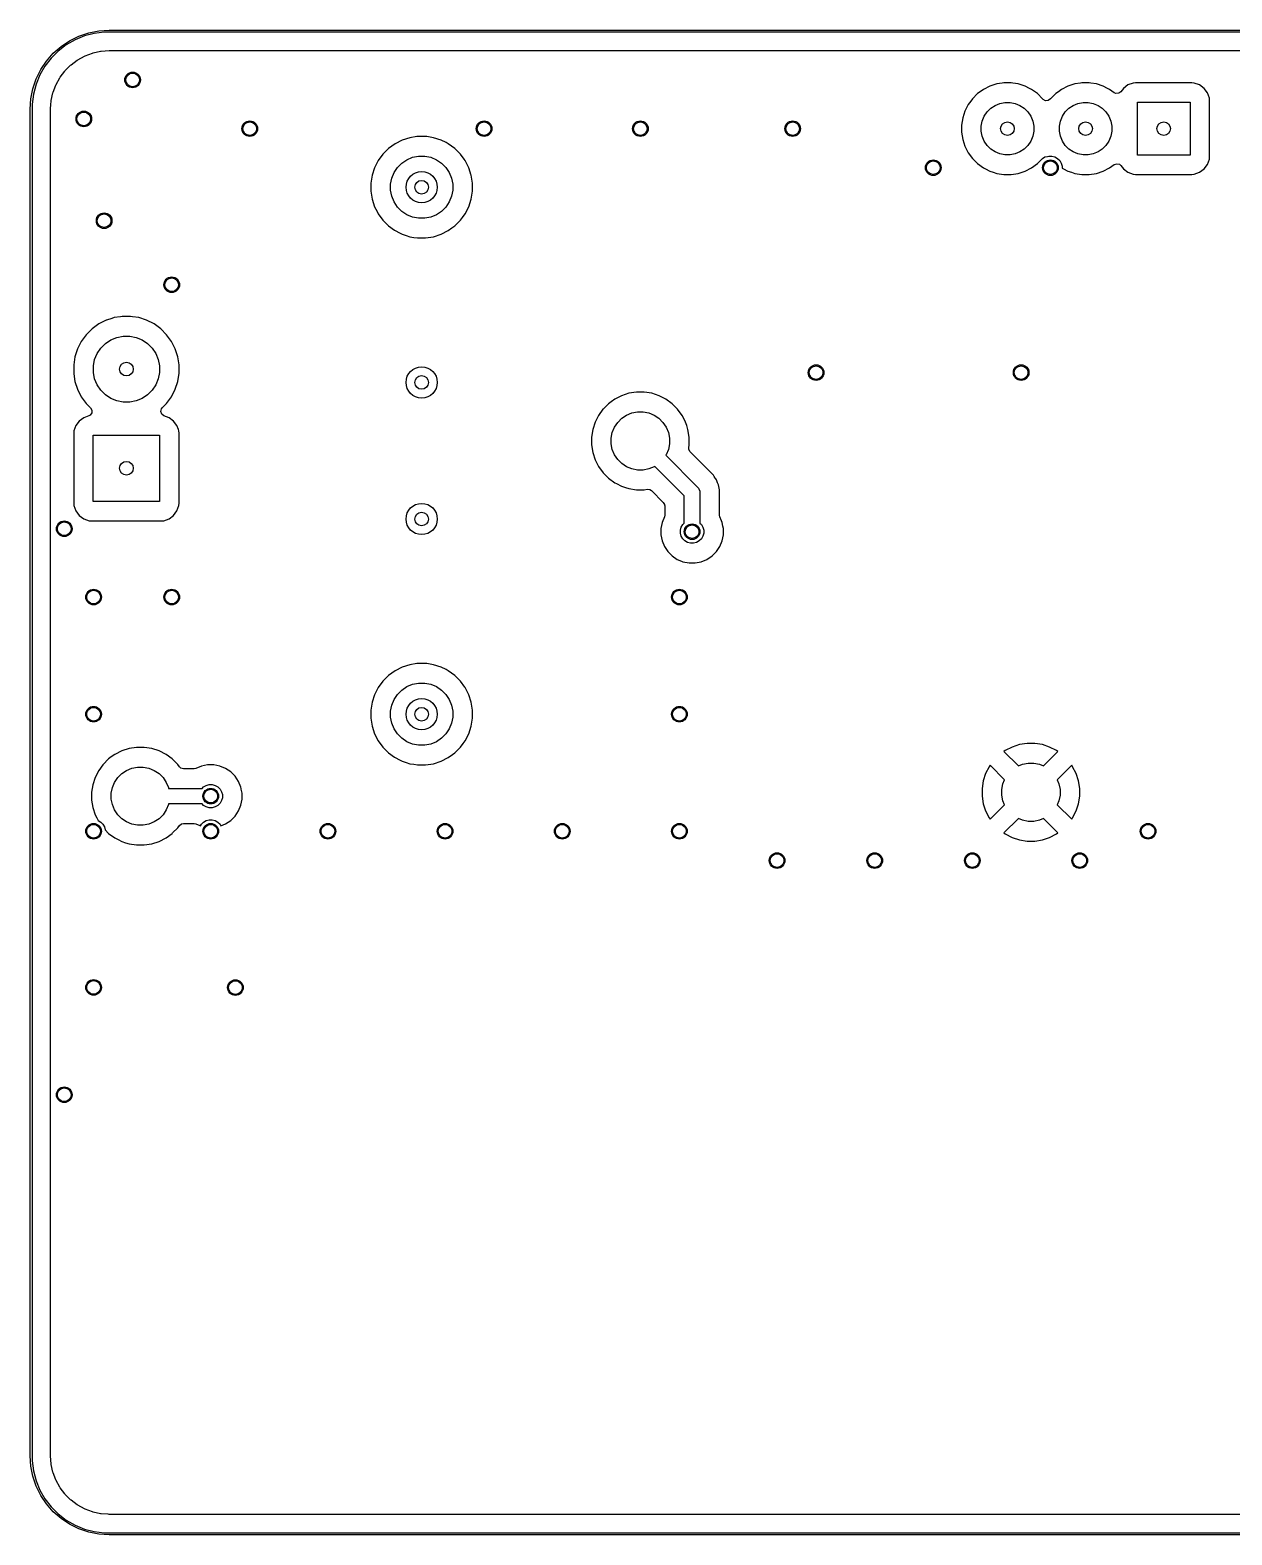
# Model space of a CAD drawing. Header units: millimetres. Extents: x 113.4 to 170.4, y -113 to -74.5.
# Drawn here: x 113.38 to 144.15, y -113.02 to -74.47 of the extents above; entities that cross this region are included whole.
import ezdxf

# ---------------------------------------------------------------- set-up
doc = ezdxf.new("R2010")
doc.units = ezdxf.units.MM
doc.layers.add('B.Cu', color=153, linetype='CONTINUOUS', true_color=0x4d7fc4)

msp = doc.modelspace()

# ---------------------------------------------------------------- linework, layer by layer
at = {"layer": 'B.Cu', "linetype": 'CONTINUOUS'}
for p, q in [((114.167258, -74.893459), (114.3875, -74.746298)), ((114.524605, -74.724875), (114.300394, -74.854323)), ((114.3875, -74.746298), (114.625066, -74.629144)), ((114.763795, -74.6258), (114.524605, -74.724875)), ((114.625066, -74.629144), (114.875891, -74.544)), ((115.01387, -74.558792), (114.763795, -74.6258)), ((114.875891, -74.544), (115.135684, -74.492324)), ((115.270552, -74.525), (115.01387, -74.558792)), ((115.135684, -74.492324), (115.4, -74.475)), ((115.4, -74.525), (115.270552, -74.525)), ((115.4, -74.475), (168.4, -74.475)), ((168.4, -74.525), (115.4, -74.525)), ((113.793459, -75.267258), (113.968108, -75.068108)), ((114.094997, -75.01193), (113.91193, -75.194997)), ((113.968108, -75.068108), (114.167258, -74.893459)), ((114.300394, -74.854323), (114.094997, -75.01193)), ((114.597083, -75.234294), (114.76931, -75.140251)), ((114.76931, -75.140251), (114.785382, -75.132911)), ((114.785382, -75.132911), (114.969242, -75.064335)), ((114.969242, -75.064335), (114.9862, -75.059356)), ((114.9862, -75.059356), (115.177938, -75.017646)), ((115.177938, -75.017646), (115.195436, -75.01513)), ((115.195436, -75.01513), (115.395582, -75.000816)), ((115.395582, -75.000816), (115.404428, -75.0005)), ((115.404428, -75.0005), (115.465892, -75.0005)), ((115.465892, -75.0005), (168.334108, -75.0005)), ((113.529144, -75.725066), (113.646298, -75.4875)), ((113.754323, -75.400394), (113.624875, -75.624605)), ((113.646298, -75.4875), (113.793459, -75.267258)), ((113.91193, -75.194997), (113.754323, -75.400394)), ((114.14385, -75.682214), (114.261443, -75.525128)), ((114.261443, -75.525128), (114.273017, -75.511771)), ((114.273017, -75.511771), (114.411771, -75.373017)), ((114.411771, -75.373017), (114.425128, -75.361443)), ((114.425128, -75.361443), (114.582214, -75.24385)), ((114.582214, -75.24385), (114.597083, -75.234294)), ((113.444, -75.975891), (113.529144, -75.725066)), ((113.5258, -75.863795), (113.458792, -76.11387)), ((113.624875, -75.624605), (113.5258, -75.863795)), ((113.964335, -76.069242), (114.032911, -75.885382)), ((114.032911, -75.885382), (114.040251, -75.86931)), ((114.040251, -75.86931), (114.134294, -75.697083)), ((114.134294, -75.697083), (114.14385, -75.682214)), ((137.948764, -75.91062), (137.783903, -75.994622)), ((137.948767, -75.910619), (137.948764, -75.91062)), ((138.124734, -75.853445), (137.948767, -75.910619)), ((138.267028, -75.830908), (138.124734, -75.853445)), ((138.307486, -75.8245), (138.267028, -75.830908)), ((138.492514, -75.8245), (138.307486, -75.8245)), ((138.532972, -75.830908), (138.492514, -75.8245)), ((138.675265, -75.853445), (138.532972, -75.830908)), ((138.851232, -75.910619), (138.675265, -75.853445)), ((138.851235, -75.91062), (138.851232, -75.910619)), ((138.962778, -75.967455), (138.851235, -75.91062)), ((139.948764, -75.91062), (139.783903, -75.994622)), ((139.948767, -75.910619), (139.948764, -75.91062)), ((140.124734, -75.853445), (139.948767, -75.910619)), ((140.267028, -75.830908), (140.124734, -75.853445)), ((140.307486, -75.8245), (140.267028, -75.830908)), ((140.492514, -75.8245), (140.307486, -75.8245)), ((140.532972, -75.830908), (140.492514, -75.8245)), ((140.675265, -75.853445), (140.532972, -75.830908)), ((140.851232, -75.910619), (140.675265, -75.853445)), ((140.851235, -75.91062), (140.851232, -75.910619)), ((140.962772, -75.967452), (140.851235, -75.91062)), ((141.482664, -75.881206), (141.367455, -75.967452)), ((141.482671, -75.881202), (141.482664, -75.881206)), ((141.617516, -75.830908), (141.482671, -75.881202)), ((141.677123, -75.824501), (141.617516, -75.830908)), ((141.677129, -75.8245), (141.677123, -75.824501)), ((143.122864, -75.8245), (141.677129, -75.8245)), ((143.122873, -75.8245), (143.122864, -75.8245)), ((143.122881, -75.8245), (143.122873, -75.8245)), ((143.122883, -75.824501), (143.122881, -75.8245)), ((143.182483, -75.830908), (143.122883, -75.824501)), ((143.317328, -75.881202), (143.182482, -75.830908)), ((143.182482, -75.830908), (143.182483, -75.830908)), ((143.317335, -75.881206), (143.317328, -75.881202)), ((143.432544, -75.967452), (143.317335, -75.881206)), ((113.375, -76.5), (113.392324, -76.235684)), ((113.392324, -76.235684), (113.444, -75.975891)), ((113.458792, -76.11387), (113.425, -76.370552)), ((113.908803, -76.383904), (113.915131, -76.295434)), ((113.915131, -76.295434), (113.917646, -76.277938)), ((113.917646, -76.277938), (113.959356, -76.0862)), ((113.959356, -76.0862), (113.964335, -76.069242)), ((137.458893, -76.295443), (137.394622, -76.383903)), ((137.503379, -76.234213), (137.458893, -76.295443)), ((137.503381, -76.234211), (137.503379, -76.234213)), ((137.63421, -76.103381), (137.503381, -76.23421)), ((137.503381, -76.23421), (137.503381, -76.234211)), ((137.634211, -76.103381), (137.63421, -76.103381)), ((137.634213, -76.103379), (137.634211, -76.103381)), ((137.704188, -76.052539), (137.634213, -76.103379)), ((137.783903, -75.994622), (137.704188, -76.052539)), ((138.204058, -76.354065), (138.333838, -76.32825)), ((138.333838, -76.32825), (138.466162, -76.32825)), ((138.466162, -76.32825), (138.595942, -76.354065)), ((139.016096, -75.994622), (138.962778, -75.967455)), ((139.165787, -76.103379), (139.016096, -75.994622)), ((139.296621, -76.234213), (139.165787, -76.103379)), ((139.299686, -76.238432), (139.296621, -76.234213)), ((139.313574, -76.254459), (139.299686, -76.238432)), ((139.375367, -76.287069), (139.313574, -76.254459)), ((139.444981, -76.281094), (139.375367, -76.287069)), ((139.500314, -76.238432), (139.444981, -76.281094)), ((139.503381, -76.23421), (139.500314, -76.238432)), ((139.63421, -76.103381), (139.503381, -76.23421)), ((139.634211, -76.103381), (139.63421, -76.103381)), ((139.634213, -76.103379), (139.634211, -76.103381)), ((139.704188, -76.052539), (139.634213, -76.103379)), ((139.783903, -75.994622), (139.704188, -76.052539)), ((140.204058, -76.354065), (140.333838, -76.32825)), ((140.333838, -76.32825), (140.466162, -76.32825)), ((140.466162, -76.32825), (140.595942, -76.354065)), ((141.016096, -75.994622), (140.962772, -75.967452)), ((141.016098, -75.994623), (141.016096, -75.994622)), ((141.016099, -75.994624), (141.016098, -75.994623)), ((141.131607, -76.078545), (141.016099, -75.994624)), ((141.178132, -76.099393), (141.131607, -76.078545)), ((141.247823, -76.09441), (141.178132, -76.099393)), ((141.303758, -76.052539), (141.247823, -76.09441)), ((141.367455, -75.967452), (141.303758, -76.052539)), ((141.725, -77.675), (141.725, -76.325)), ((141.725, -76.325), (143.075, -76.325)), ((143.075, -76.325), (143.075, -77.675)), ((143.432547, -75.967455), (143.432544, -75.967452)), ((143.518793, -76.082664), (143.432547, -75.967455)), ((143.518797, -76.082671), (143.518793, -76.082664)), ((143.569091, -76.217516), (143.518797, -76.082671)), ((143.575498, -76.277123), (143.569091, -76.217516)), ((143.575499, -76.277129), (143.575498, -76.277123)), ((143.575499, -76.907486), (143.575499, -76.277129)), ((113.375, -111), (113.375, -76.5)), ((113.425, -76.370552), (113.425, -76.5)), ((113.425, -76.5), (113.425, -111)), ((113.9005, -76.504427), (113.900816, -76.495581)), ((113.9005, -76.907486), (113.9005, -76.504427)), ((113.900816, -76.495581), (113.908803, -76.383904)), ((137.310619, -76.548767), (137.253445, -76.724734)), ((137.31062, -76.548764), (137.310619, -76.548767)), ((137.394622, -76.383903), (137.31062, -76.548764)), ((137.754065, -76.804058), (137.804703, -76.681807)), ((137.804703, -76.681807), (137.878218, -76.571785)), ((137.878218, -76.571785), (137.971785, -76.478218)), ((137.971785, -76.478218), (138.081807, -76.404703)), ((138.081807, -76.404703), (138.204058, -76.354065)), ((138.595942, -76.354065), (138.718193, -76.404703)), ((138.718193, -76.404703), (138.828215, -76.478218)), ((138.828215, -76.478218), (138.921782, -76.571785)), ((138.921782, -76.571785), (138.995297, -76.681807)), ((138.995297, -76.681807), (139.045935, -76.804058)), ((139.754065, -76.804058), (139.804703, -76.681807)), ((139.804703, -76.681807), (139.878218, -76.571785)), ((139.878218, -76.571785), (139.971785, -76.478218)), ((139.971785, -76.478218), (140.081807, -76.404703)), ((140.081807, -76.404703), (140.204058, -76.354065)), ((140.595942, -76.354065), (140.718193, -76.404703)), ((140.718193, -76.404703), (140.828215, -76.478218)), ((140.828215, -76.478218), (140.921782, -76.571785)), ((140.921782, -76.571785), (140.995297, -76.681807)), ((140.995297, -76.681807), (141.045935, -76.804058)), ((113.9005, -78.397648), (113.9005, -76.907486)), ((137.253445, -76.724734), (137.2245, -76.907486)), ((137.2245, -76.907486), (137.2245, -77.092513)), ((137.2245, -77.092513), (137.253445, -77.275265)), ((137.72825, -76.933838), (137.754065, -76.804058)), ((137.72825, -77.066162), (137.72825, -76.933838)), ((137.754065, -77.195942), (137.72825, -77.066162)), ((139.045935, -76.804058), (139.07175, -76.933838)), ((139.07175, -77.066162), (139.045935, -77.195942)), ((139.07175, -76.933838), (139.07175, -77.066162)), ((139.72825, -76.933838), (139.754065, -76.804058)), ((139.72825, -77.066162), (139.72825, -76.933838)), ((139.754065, -77.195942), (139.72825, -77.066162)), ((141.045935, -76.804058), (141.07175, -76.933838)), ((141.07175, -77.066162), (141.045935, -77.195942)), ((141.07175, -76.933838), (141.07175, -77.066162)), ((143.5755, -77.527135), (143.575499, -76.907486)), ((122.718386, -77.387715), (122.552786, -77.508028)), ((122.900776, -77.294781), (122.718386, -77.387715)), ((123.095465, -77.231522), (122.900776, -77.294781)), ((123.273329, -77.203351), (123.095465, -77.231522)), ((123.297648, -77.1995), (123.273329, -77.203351)), ((123.502352, -77.1995), (123.297648, -77.1995)), ((123.529995, -77.203878), (123.502352, -77.1995)), ((123.704534, -77.231522), (123.529995, -77.203878)), ((123.899223, -77.294781), (123.704534, -77.231522)), ((124.024653, -77.358691), (123.899223, -77.294781)), ((124.08161, -77.387713), (124.024653, -77.358691)), ((124.081612, -77.387714), (124.08161, -77.387713)), ((124.081613, -77.387715), (124.081612, -77.387714)), ((124.247213, -77.508028), (124.081613, -77.387715)), ((137.253445, -77.275265), (137.310619, -77.451232)), ((137.310619, -77.451232), (137.31062, -77.451235)), ((137.31062, -77.451235), (137.394622, -77.616096)), ((137.804703, -77.318193), (137.754065, -77.195942)), ((137.878218, -77.428215), (137.804703, -77.318193)), ((137.971785, -77.521782), (137.878218, -77.428215)), ((138.921782, -77.428215), (138.828215, -77.521782)), ((138.995297, -77.318193), (138.921782, -77.428215)), ((139.045935, -77.195942), (138.995297, -77.318193)), ((139.804703, -77.318193), (139.754065, -77.195942)), ((139.878218, -77.428215), (139.804703, -77.318193)), ((139.971785, -77.521782), (139.878218, -77.428215)), ((140.921782, -77.428215), (140.828215, -77.521782)), ((140.995297, -77.318193), (140.921782, -77.428215)), ((141.045935, -77.195942), (140.995297, -77.318193)), ((122.287715, -77.818386), (122.194781, -78.000776)), ((122.408028, -77.652786), (122.287715, -77.818386)), ((122.552786, -77.508028), (122.408028, -77.652786)), ((122.892485, -77.881592), (123.022883, -77.794463)), ((123.022883, -77.794463), (123.167772, -77.734448)), ((123.167772, -77.734448), (123.321586, -77.703852)), ((123.321586, -77.703852), (123.478414, -77.703852)), ((123.478414, -77.703852), (123.632228, -77.734448)), ((123.632228, -77.734448), (123.777117, -77.794463)), ((123.777117, -77.794463), (123.907515, -77.881592)), ((124.391971, -77.652786), (124.247213, -77.508028)), ((124.486199, -77.782482), (124.391971, -77.652786)), ((124.512287, -77.81839), (124.486199, -77.782482)), ((124.5627, -77.917331), (124.512287, -77.81839)), ((137.394622, -77.616096), (137.503379, -77.765787)), ((137.503379, -77.765787), (137.634213, -77.896621)), ((138.081807, -77.595297), (137.971785, -77.521782)), ((138.204058, -77.645935), (138.081807, -77.595297)), ((138.333838, -77.67175), (138.204058, -77.645935)), ((138.466162, -77.67175), (138.333838, -77.67175)), ((138.595942, -77.645935), (138.466162, -77.67175)), ((138.718193, -77.595297), (138.595942, -77.645935)), ((138.828215, -77.521782), (138.718193, -77.595297)), ((139.165787, -77.896621), (139.296621, -77.765787)), ((139.296621, -77.765787), (139.29968, -77.761576)), ((139.29968, -77.761576), (139.355006, -77.718909)), ((139.355006, -77.718909), (139.421029, -77.713234)), ((139.421029, -77.713234), (139.460842, -77.702567)), ((139.460842, -77.702567), (139.539158, -77.702567)), ((139.539158, -77.702567), (139.614805, -77.722836)), ((139.614805, -77.722836), (139.682628, -77.761994)), ((139.682628, -77.761994), (139.738006, -77.817372)), ((139.738006, -77.817372), (139.777164, -77.885195)), ((140.081807, -77.595297), (139.971785, -77.521782)), ((140.204058, -77.645935), (140.081807, -77.595297)), ((140.333838, -77.67175), (140.204058, -77.645935)), ((140.466162, -77.67175), (140.333838, -77.67175)), ((140.595942, -77.645935), (140.466162, -77.67175)), ((140.718193, -77.595297), (140.595942, -77.645935)), ((140.828215, -77.521782), (140.718193, -77.595297)), ((143.075, -77.675), (141.725, -77.675)), ((143.518796, -77.917331), (143.569091, -77.782483)), ((143.569091, -77.782483), (143.5755, -77.722873)), ((143.5755, -77.722873), (143.5755, -77.527135)), ((122.131522, -78.195465), (122.0995, -78.397648)), ((122.194781, -78.000776), (122.131522, -78.195465)), ((122.634448, -78.267772), (122.694463, -78.122883)), ((122.694463, -78.122883), (122.781592, -77.992485)), ((122.781592, -77.992485), (122.892485, -77.881592)), ((123.907515, -77.881592), (124.018408, -77.992485)), ((124.018408, -77.992485), (124.105537, -78.122883)), ((124.105537, -78.122883), (124.165552, -78.267772)), ((124.605218, -78.000776), (124.5627, -77.917331)), ((124.605218, -78.000778), (124.605218, -78.000776)), ((124.60522, -78.000781), (124.605218, -78.000778)), ((124.61554, -78.032544), (124.60522, -78.000781)), ((124.661989, -78.175499), (124.61554, -78.032544)), ((124.668477, -78.195466), (124.661989, -78.175499)), ((124.7005, -78.397648), (124.668477, -78.195466)), ((137.634213, -77.896621), (137.783904, -78.005378)), ((137.783904, -78.005378), (137.837224, -78.032546)), ((137.837224, -78.032546), (137.948764, -78.089379)), ((137.948764, -78.089379), (137.948767, -78.08938)), ((137.948767, -78.08938), (138.03675, -78.117967)), ((138.03675, -78.117967), (138.124736, -78.146555)), ((138.124736, -78.146555), (138.307486, -78.1755)), ((138.307486, -78.1755), (138.307487, -78.1755)), ((138.307487, -78.1755), (138.492513, -78.1755)), ((138.492513, -78.1755), (138.492514, -78.1755)), ((138.492514, -78.1755), (138.675264, -78.146555)), ((138.675264, -78.146555), (138.851235, -78.089379)), ((138.851235, -78.089379), (139.016096, -78.005378)), ((139.016096, -78.005378), (139.165787, -77.896621)), ((139.777164, -77.885195), (139.797433, -77.960842)), ((139.797433, -77.960842), (139.797433, -78.012271)), ((139.797433, -78.012271), (139.837224, -78.032546)), ((139.837224, -78.032546), (139.948764, -78.089379)), ((139.948764, -78.089379), (139.948767, -78.08938)), ((139.948767, -78.08938), (140.03675, -78.117967)), ((140.03675, -78.117967), (140.124736, -78.146555)), ((140.124736, -78.146555), (140.307486, -78.1755)), ((140.307486, -78.1755), (140.307487, -78.1755)), ((140.307487, -78.1755), (140.492513, -78.1755)), ((140.492513, -78.1755), (140.492514, -78.1755)), ((140.492514, -78.1755), (140.675264, -78.146555)), ((140.675264, -78.146555), (140.851235, -78.089379)), ((140.851235, -78.089379), (141.016096, -78.005378)), ((141.016096, -78.005378), (141.131608, -77.921453)), ((141.131608, -77.921453), (141.197412, -77.897974)), ((141.197412, -77.897974), (141.265466, -77.913799)), ((141.265466, -77.913799), (141.303758, -77.94746)), ((141.303758, -77.94746), (141.367455, -78.032547)), ((141.367455, -78.032547), (141.482664, -78.118793)), ((141.482664, -78.118793), (141.482671, -78.118797)), ((141.482671, -78.118797), (141.617517, -78.169091)), ((141.617517, -78.169091), (141.617516, -78.169091)), ((141.617516, -78.169091), (141.624444, -78.169835)), ((141.624444, -78.169835), (141.677127, -78.1755)), ((141.677127, -78.1755), (143.122872, -78.175499)), ((143.122872, -78.175499), (143.182483, -78.169091)), ((143.182483, -78.169091), (143.317331, -78.118796)), ((143.317331, -78.118796), (143.432546, -78.032546)), ((143.432546, -78.032546), (143.518796, -77.917331)), ((113.9005, -81.771565), (113.9005, -78.397648)), ((122.0995, -78.397648), (122.0995, -78.602351)), ((122.0995, -78.602351), (122.131522, -78.804534)), ((122.603852, -78.421586), (122.634448, -78.267772)), ((122.603852, -78.578414), (122.603852, -78.421586)), ((122.634448, -78.732228), (122.603852, -78.578414)), ((124.165552, -78.267772), (124.196148, -78.421586)), ((124.196148, -78.578414), (124.165552, -78.732228)), ((124.196148, -78.421586), (124.196148, -78.578414)), ((124.668477, -78.804534), (124.7005, -78.602352)), ((124.7005, -78.602352), (124.7005, -78.397648)), ((122.131522, -78.804534), (122.194781, -78.999223)), ((122.194781, -78.999223), (122.258691, -79.124653)), ((122.694463, -78.877117), (122.634448, -78.732228)), ((122.781592, -79.007515), (122.694463, -78.877117)), ((122.892485, -79.118408), (122.781592, -79.007515)), ((124.018408, -79.007515), (123.907515, -79.118408)), ((124.105537, -78.877117), (124.018408, -79.007515)), ((124.165552, -78.732228), (124.105537, -78.877117)), ((124.512287, -79.18161), (124.60522, -78.999219)), ((124.60522, -78.999219), (124.668477, -78.804534)), ((122.258691, -79.124653), (122.280437, -79.167331)), ((122.280437, -79.167331), (122.287715, -79.181613)), ((122.287715, -79.181613), (122.408028, -79.347213)), ((122.408028, -79.347213), (122.552786, -79.491971)), ((123.022883, -79.205537), (122.892485, -79.118408)), ((123.167772, -79.265552), (123.022883, -79.205537)), ((123.321586, -79.296148), (123.167772, -79.265552)), ((123.478414, -79.296148), (123.321586, -79.296148)), ((123.632228, -79.265552), (123.478414, -79.296148)), ((123.777117, -79.205537), (123.632228, -79.265552)), ((123.907515, -79.118408), (123.777117, -79.205537)), ((124.247219, -79.491966), (124.391966, -79.347219)), ((124.391966, -79.347219), (124.391968, -79.347215)), ((124.391968, -79.347215), (124.391971, -79.347213)), ((124.391971, -79.347213), (124.444732, -79.27459)), ((124.444732, -79.27459), (124.512287, -79.18161)), ((122.552786, -79.491971), (122.707749, -79.604556)), ((122.707749, -79.604556), (122.71839, -79.612287)), ((122.71839, -79.612287), (122.834607, -79.671503)), ((122.834607, -79.671503), (122.900776, -79.705218)), ((122.900776, -79.705218), (122.900778, -79.705218)), ((122.900778, -79.705218), (122.900781, -79.70522)), ((122.900781, -79.70522), (123.005137, -79.739127)), ((123.005137, -79.739127), (123.095465, -79.768477)), ((123.095465, -79.768477), (123.196557, -79.784488)), ((123.196557, -79.784488), (123.297648, -79.8005)), ((123.502352, -79.8005), (123.704534, -79.768477)), ((123.704534, -79.768477), (123.899219, -79.70522)), ((123.899219, -79.70522), (124.08161, -79.612287)), ((124.08161, -79.612287), (124.17459, -79.544732)), ((124.17459, -79.544732), (124.247213, -79.491971)), ((124.247213, -79.491971), (124.247215, -79.491968)), ((124.247215, -79.491968), (124.247219, -79.491966)), ((123.297648, -79.8005), (123.297649, -79.8005)), ((123.297649, -79.8005), (123.502351, -79.8005)), ((123.502351, -79.8005), (123.502352, -79.8005)), ((113.9005, -83.052897), (113.9005, -81.771565)), ((115.132937, -82.004135), (114.960971, -82.129074)), ((115.322343, -81.907628), (115.132937, -82.004135)), ((115.328191, -81.905728), (115.322343, -81.907628)), ((115.467852, -81.860349), (115.328191, -81.905728)), ((115.524518, -81.841937), (115.467852, -81.860349)), ((115.6858, -81.816392), (115.524518, -81.841937)), ((115.734471, -81.808684), (115.6858, -81.816392)), ((115.947045, -81.808684), (115.734471, -81.808684)), ((115.995715, -81.816392), (115.947045, -81.808684)), ((116.156998, -81.841937), (115.995715, -81.816392)), ((116.156999, -81.841937), (116.156998, -81.841937)), ((116.157001, -81.841938), (116.156999, -81.841937)), ((116.35917, -81.907627), (116.157001, -81.841938)), ((116.359171, -81.907627), (116.35917, -81.907627)), ((116.359172, -81.907628), (116.359171, -81.907627)), ((116.548578, -82.004135), (116.359172, -81.907628)), ((116.720544, -82.129074), (116.548578, -82.004135)), ((114.685709, -82.451363), (114.589202, -82.640769)), ((114.810648, -82.279397), (114.685709, -82.451363)), ((114.960971, -82.129074), (114.810648, -82.279397)), ((115.301524, -82.502125), (115.440071, -82.409551)), ((115.440071, -82.409551), (115.594016, -82.345785)), ((115.594016, -82.345785), (115.757443, -82.313277)), ((115.757443, -82.313277), (115.924073, -82.313277)), ((115.924073, -82.313277), (116.0875, -82.345785)), ((116.0875, -82.345785), (116.241445, -82.409551)), ((116.241445, -82.409551), (116.379992, -82.502125)), ((116.870867, -82.279397), (116.720544, -82.129074)), ((116.995806, -82.451363), (116.870867, -82.279397)), ((116.995807, -82.451365), (116.995806, -82.451363)), ((116.995809, -82.451368), (116.995807, -82.451365)), ((117.092315, -82.640772), (116.995809, -82.451368)), ((114.523511, -82.842944), (114.501851, -82.979704)), ((114.580788, -82.666664), (114.523511, -82.842944)), ((114.589201, -82.640772), (114.580788, -82.666664)), ((114.589202, -82.640769), (114.589201, -82.640771)), ((114.589201, -82.640771), (114.589201, -82.640772)), ((115.027359, -82.912442), (115.091125, -82.758497)), ((115.091125, -82.758497), (115.183699, -82.61995)), ((115.183699, -82.61995), (115.301524, -82.502125)), ((116.379992, -82.502125), (116.497817, -82.61995)), ((116.497817, -82.61995), (116.590391, -82.758497)), ((116.590391, -82.758497), (116.654157, -82.912442)), ((117.158004, -82.842941), (117.092315, -82.640772)), ((117.191258, -83.052897), (117.158004, -82.842941)), ((113.9005, -88.301577), (113.9005, -83.052897)), ((114.501851, -82.979704), (114.490258, -83.052897)), ((114.490258, -83.052897), (114.490258, -83.265471)), ((114.490258, -83.265471), (114.492887, -83.28207)), ((114.994851, -83.075869), (115.027359, -82.912442)), ((114.994851, -83.242499), (114.994851, -83.075869)), ((115.027359, -83.405926), (114.994851, -83.242499)), ((116.654157, -82.912442), (116.686665, -83.075869)), ((116.686665, -83.242499), (116.654157, -83.405926)), ((116.686665, -83.075869), (116.686665, -83.242499)), ((117.158004, -83.475427), (117.191258, -83.265471)), ((117.191258, -83.265471), (117.191258, -83.052897)), ((114.492887, -83.28207), (114.523511, -83.475423)), ((114.523511, -83.475423), (114.589202, -83.677598)), ((115.091125, -83.559871), (115.027359, -83.405926)), ((115.183699, -83.698418), (115.091125, -83.559871)), ((116.590391, -83.559871), (116.497817, -83.698418)), ((116.654157, -83.405926), (116.590391, -83.559871)), ((117.092315, -83.677596), (117.158004, -83.475427)), ((114.589202, -83.677598), (114.685709, -83.867004)), ((114.685709, -83.867004), (114.810648, -84.03897)), ((114.810648, -84.03897), (114.924188, -84.15251)), ((115.301524, -83.816243), (115.183699, -83.698418)), ((115.440071, -83.908817), (115.301524, -83.816243)), ((115.594016, -83.972583), (115.440071, -83.908817)), ((115.757443, -84.005091), (115.594016, -83.972583)), ((115.924073, -84.005091), (115.757443, -84.005091)), ((116.0875, -83.972583), (115.924073, -84.005091)), ((116.241445, -83.908817), (116.0875, -83.972583)), ((116.379992, -83.816243), (116.241445, -83.908817)), ((116.497817, -83.698418), (116.379992, -83.816243)), ((116.757321, -84.152516), (116.870862, -84.038976)), ((116.870862, -84.038976), (116.995809, -83.867)), ((116.995809, -83.867), (117.092315, -83.677596)), ((128.253741, -83.996485), (128.185354, -84.046172)), ((128.344594, -83.930476), (128.253741, -83.996485)), ((128.51997, -83.841117), (128.344594, -83.930476)), ((128.707173, -83.78029), (128.51997, -83.841117)), ((128.901578, -83.7495), (128.707173, -83.78029)), ((128.901583, -83.7495), (128.901578, -83.7495)), ((129.098417, -83.7495), (128.901583, -83.7495)), ((129.098422, -83.7495), (129.098417, -83.7495)), ((129.292826, -83.78029), (129.098422, -83.7495)), ((129.480029, -83.841117), (129.292826, -83.78029)), ((129.655405, -83.930476), (129.480029, -83.841117)), ((129.814646, -84.046172), (129.655405, -83.930476)), ((114.748422, -84.40539), (114.633213, -84.491636)), ((114.748427, -84.405387), (114.748422, -84.40539)), ((114.879841, -84.356373), (114.748427, -84.405387)), ((114.910817, -84.339458), (114.879841, -84.356373)), ((114.952689, -84.283525), (114.910817, -84.339458)), ((114.924188, -84.15251), (114.957673, -84.213833)), ((114.957673, -84.213833), (114.952689, -84.283525)), ((116.721324, -84.249037), (116.736176, -84.180764)), ((116.745741, -84.314502), (116.721324, -84.249037)), ((116.736176, -84.180764), (116.757321, -84.152516)), ((116.801675, -84.356373), (116.745741, -84.314502)), ((116.933086, -84.405386), (116.801675, -84.356373)), ((116.933093, -84.40539), (116.933086, -84.405386)), ((117.048302, -84.491636), (116.933093, -84.40539)), ((127.930476, -84.344594), (127.841117, -84.51997)), ((128.043314, -84.189288), (127.930476, -84.344594)), ((128.046172, -84.185354), (128.043314, -84.189288)), ((128.046174, -84.185352), (128.046172, -84.185354)), ((128.185351, -84.046174), (128.046174, -84.185351)), ((128.046174, -84.185351), (128.046174, -84.185352)), ((128.185352, -84.046174), (128.185351, -84.046174)), ((128.185354, -84.046172), (128.185352, -84.046174)), ((128.420242, -84.524205), (128.524205, -84.420242)), ((128.524205, -84.420242), (128.646452, -84.338559)), ((128.646452, -84.338559), (128.782286, -84.282295)), ((128.782286, -84.282295), (128.926487, -84.253611)), ((128.926487, -84.253611), (129.073513, -84.253611)), ((129.073513, -84.253611), (129.217714, -84.282295)), ((129.217714, -84.282295), (129.353548, -84.338559)), ((129.353548, -84.338559), (129.475795, -84.420242)), ((129.475795, -84.420242), (129.579758, -84.524205)), ((129.953828, -84.185354), (129.814646, -84.046172)), ((130.069524, -84.344595), (129.953828, -84.185354)), ((130.074873, -84.355093), (130.069524, -84.344595)), ((130.158882, -84.51997), (130.074873, -84.355093)), ((114.490259, -84.801307), (114.490258, -84.801319)), ((114.490258, -84.801319), (114.490258, -86.597054)), ((114.496666, -84.741701), (114.490259, -84.8013)), ((114.490259, -84.8013), (114.490259, -84.801307)), ((114.54696, -84.606855), (114.496666, -84.741701)), ((114.546964, -84.606848), (114.54696, -84.606855)), ((114.63321, -84.491639), (114.546964, -84.606848)), ((114.633213, -84.491636), (114.63321, -84.491639)), ((117.048305, -84.491639), (117.048302, -84.491636)), ((117.134551, -84.606848), (117.048305, -84.491639)), ((117.134555, -84.606855), (117.134551, -84.606848)), ((117.171971, -84.707174), (117.134555, -84.606855)), ((117.184849, -84.741701), (117.171971, -84.707174)), ((117.191257, -84.801312), (117.184849, -84.741701)), ((117.191257, -84.901577), (117.191257, -84.801312)), ((127.78029, -84.707173), (127.7495, -84.901577)), ((127.841117, -84.51997), (127.78029, -84.707173)), ((128.253611, -84.926487), (128.282295, -84.782286)), ((128.282295, -84.782286), (128.338559, -84.646452)), ((128.338559, -84.646452), (128.420242, -84.524205)), ((129.579758, -84.524205), (129.661441, -84.646452)), ((129.661441, -84.646452), (129.717705, -84.782286)), ((129.717705, -84.782286), (129.746389, -84.926487)), ((130.158882, -84.519972), (130.158882, -84.51997)), ((130.158884, -84.519975), (130.158882, -84.519972)), ((130.187113, -84.606855), (130.158884, -84.519975)), ((130.219709, -84.707173), (130.187113, -84.606855)), ((130.2505, -84.901577), (130.219709, -84.707173)), ((114.990758, -86.549184), (114.990758, -84.849184)), ((114.990758, -84.849184), (116.690758, -84.849184)), ((116.690758, -84.849184), (116.690758, -86.549184)), ((117.191258, -86.597057), (117.191257, -84.901577)), ((127.7495, -84.901577), (127.7495, -85.098422)), ((127.7495, -85.098422), (127.78029, -85.292826)), ((128.253611, -85.073513), (128.253611, -84.926487)), ((128.282295, -85.217714), (128.253611, -85.073513)), ((129.746389, -85.073513), (129.717705, -85.217714)), ((129.746389, -84.926487), (129.746389, -85.073513)), ((130.238311, -85.175372), (130.2505, -85.098417)), ((130.239618, -85.221123), (130.238311, -85.175372)), ((130.2505, -84.901583), (130.2505, -84.901577)), ((130.2505, -85.098417), (130.2505, -84.901583)), ((127.78029, -85.292826), (127.841117, -85.480029)), ((127.841117, -85.480029), (127.930476, -85.655405)), ((128.338559, -85.353548), (128.282295, -85.217714)), ((128.420242, -85.475795), (128.338559, -85.353548)), ((128.524205, -85.579758), (128.420242, -85.475795)), ((128.646452, -85.661441), (128.524205, -85.579758)), ((129.661441, -85.353548), (129.651406, -85.368564)), ((129.651406, -85.368564), (130.466421, -86.183579)), ((129.717705, -85.217714), (129.661441, -85.353548)), ((130.273103, -85.282446), (130.239618, -85.221123)), ((130.869111, -85.878453), (130.273103, -85.282446)), ((127.930476, -85.655405), (128.046172, -85.814646)), ((128.046172, -85.814646), (128.185354, -85.953828)), ((128.185354, -85.953828), (128.344595, -86.069524)), ((128.782286, -85.717705), (128.646452, -85.661441)), ((128.926487, -85.746389), (128.782286, -85.717705)), ((129.073513, -85.746389), (128.926487, -85.746389)), ((129.217714, -85.717705), (129.073513, -85.746389)), ((129.353548, -85.661441), (129.217714, -85.717705)), ((129.368564, -85.651406), (129.353548, -85.661441)), ((130.125, -86.407842), (129.368564, -85.651406)), ((130.869112, -85.878454), (130.869111, -85.878453)), ((130.869114, -85.878457), (130.869112, -85.878454)), ((130.88851, -85.907486), (130.869114, -85.878457)), ((130.919475, -85.953828), (130.88851, -85.907486)), ((130.919476, -85.95383), (130.919475, -85.953828)), ((130.931286, -85.971504), (130.919476, -85.95383)), ((128.344595, -86.069524), (128.389714, -86.092513)), ((128.389714, -86.092513), (128.51997, -86.158882)), ((128.51997, -86.158882), (128.519972, -86.158882)), ((128.519972, -86.158882), (128.519975, -86.158884)), ((128.519975, -86.158884), (128.620317, -86.191487)), ((128.620317, -86.191487), (128.707173, -86.219709)), ((128.707173, -86.219709), (128.901578, -86.2505)), ((128.901578, -86.2505), (128.901583, -86.2505)), ((128.901583, -86.2505), (129.098414, -86.2505)), ((129.098414, -86.2505), (129.098417, -86.2505)), ((129.098417, -86.2505), (129.175369, -86.238311)), ((129.175369, -86.238311), (129.244659, -86.247265)), ((129.244659, -86.247265), (129.282446, -86.273103)), ((129.282446, -86.273103), (129.588181, -86.578838)), ((130.466421, -86.183579), (130.491294, -86.213886)), ((130.491294, -86.213886), (130.521157, -86.285982)), ((130.521157, -86.285982), (130.525, -86.325)), ((130.525, -86.325), (130.525, -87.104366)), ((130.931286, -85.971505), (130.931286, -85.971504)), ((130.945776, -85.993191), (130.931286, -85.971505)), ((130.977394, -86.069524), (130.945776, -85.993191)), ((130.99858, -86.120672), (130.977394, -86.069524)), ((130.99858, -86.120676), (130.99858, -86.120672)), ((130.998581, -86.120677), (130.99858, -86.120676)), ((131.0255, -86.256004), (130.998581, -86.120677)), ((131.0255, -86.899684), (131.0255, -86.256004)), ((114.490258, -86.597054), (114.490259, -86.59706)), ((114.490259, -86.59706), (114.496666, -86.656667)), ((114.496666, -86.656667), (114.54696, -86.791512)), ((116.690758, -86.549184), (114.990758, -86.549184)), ((117.134554, -86.791515), (117.184849, -86.656667)), ((117.184849, -86.656667), (117.191258, -86.597057)), ((129.588181, -86.578838), (129.602884, -86.605765)), ((129.602884, -86.605765), (129.619477, -86.631584)), ((129.619477, -86.631584), (129.620368, -86.637784)), ((129.620368, -86.637784), (129.621666, -86.640161)), ((129.621666, -86.640161), (129.6245, -86.666519)), ((129.6245, -86.666519), (129.6245, -86.899684)), ((130.125, -87.104366), (130.125, -86.407842)), ((114.54696, -86.791512), (114.546964, -86.791519)), ((114.546964, -86.791519), (114.63321, -86.906728)), ((114.63321, -86.906728), (114.633213, -86.906731)), ((114.633213, -86.906731), (114.748422, -86.992977)), ((114.748422, -86.992977), (114.748429, -86.992981)), ((114.748429, -86.992981), (114.883275, -87.043275)), ((114.883275, -87.043275), (114.883274, -87.043275)), ((114.883274, -87.043275), (114.890202, -87.044019)), ((114.890202, -87.044019), (114.942885, -87.049684)), ((114.942885, -87.049684), (116.73863, -87.049683)), ((116.73863, -87.049683), (116.798241, -87.043275)), ((116.798241, -87.043275), (116.933089, -86.99298)), ((116.933089, -86.99298), (117.048304, -86.90673)), ((117.048304, -86.90673), (117.134554, -86.791515)), ((129.555261, -87.09151), (129.5245, -87.246153)), ((129.555264, -87.091498), (129.555261, -87.09151)), ((129.615061, -86.947136), (129.555264, -87.091498)), ((129.6245, -86.899684), (129.615061, -86.947136)), ((130.086994, -87.142372), (130.125, -87.104366)), ((130.525, -87.104366), (130.563006, -87.142372)), ((131.034939, -86.947136), (131.0255, -86.899684)), ((131.077414, -87.049682), (131.034939, -86.947136)), ((131.094737, -87.091503), (131.077414, -87.049682)), ((131.112398, -87.18029), (131.094737, -87.091503)), ((129.5245, -87.246153), (129.5245, -87.403846)), ((129.5245, -87.403846), (129.555261, -87.558489)), ((130.027567, -87.285842), (130.047836, -87.210195)), ((130.027567, -87.364158), (130.027567, -87.285842)), ((130.047836, -87.439805), (130.027567, -87.364158)), ((130.047836, -87.210195), (130.086994, -87.142372)), ((130.086994, -87.507628), (130.047836, -87.439805)), ((130.142372, -87.563006), (130.086994, -87.507628)), ((130.563006, -87.507628), (130.507628, -87.563006)), ((130.563006, -87.142372), (130.602164, -87.210195)), ((130.602164, -87.439805), (130.563006, -87.507628)), ((130.602164, -87.210195), (130.622433, -87.285842)), ((130.622433, -87.364158), (130.602164, -87.439805)), ((130.622433, -87.285842), (130.622433, -87.364158)), ((131.094737, -87.558497), (131.1255, -87.403842)), ((131.125499, -87.246153), (131.112398, -87.18029)), ((131.1255, -87.246155), (131.125499, -87.246153)), ((131.1255, -87.246158), (131.1255, -87.246155)), ((131.1255, -87.403842), (131.1255, -87.246158)), ((129.555261, -87.558489), (129.555264, -87.558501)), ((129.555264, -87.558501), (129.615602, -87.704172)), ((129.615602, -87.704172), (129.615609, -87.704185)), ((129.615609, -87.704185), (129.70321, -87.835288)), ((129.70321, -87.835288), (129.703213, -87.835292)), ((129.703213, -87.835292), (129.814707, -87.946786)), ((130.210195, -87.602164), (130.142372, -87.563006)), ((130.285842, -87.622433), (130.210195, -87.602164)), ((130.364158, -87.622433), (130.285842, -87.622433)), ((130.439805, -87.602164), (130.364158, -87.622433)), ((130.507628, -87.563006), (130.439805, -87.602164)), ((130.835289, -87.946789), (130.946789, -87.835289)), ((130.946789, -87.835289), (131.034394, -87.704179)), ((131.034394, -87.704179), (131.094737, -87.558497)), ((129.814707, -87.946786), (129.814711, -87.946789)), ((129.814711, -87.946789), (129.945814, -88.03439)), ((129.945814, -88.03439), (129.945827, -88.034397)), ((129.945827, -88.034397), (130.053138, -88.078846)), ((130.053138, -88.078846), (130.091503, -88.094737)), ((130.091503, -88.094737), (130.246153, -88.125499)), ((130.246153, -88.125499), (130.246156, -88.1255)), ((130.246156, -88.1255), (130.246158, -88.1255)), ((130.246158, -88.1255), (130.403844, -88.1255)), ((130.403844, -88.1255), (130.403845, -88.125499)), ((130.403845, -88.125499), (130.558497, -88.094737)), ((130.558497, -88.094737), (130.704179, -88.034394)), ((130.704179, -88.034394), (130.835289, -87.946789)), ((113.9005, -91.897648), (113.9005, -88.301577)), ((122.718386, -90.887715), (122.552786, -91.008028)), ((122.900776, -90.794781), (122.718386, -90.887715)), ((123.095465, -90.731522), (122.900776, -90.794781)), ((123.273329, -90.703351), (123.095465, -90.731522)), ((123.297648, -90.6995), (123.273329, -90.703351)), ((123.502352, -90.6995), (123.297648, -90.6995)), ((123.529995, -90.703878), (123.502352, -90.6995)), ((123.704534, -90.731522), (123.529995, -90.703878)), ((123.899223, -90.794781), (123.704534, -90.731522)), ((124.024653, -90.858691), (123.899223, -90.794781)), ((124.08161, -90.887713), (124.024653, -90.858691)), ((124.081612, -90.887714), (124.08161, -90.887713)), ((124.081613, -90.887715), (124.081612, -90.887714)), ((124.247213, -91.008028), (124.081613, -90.887715)), ((122.287715, -91.318386), (122.194781, -91.500776)), ((122.408028, -91.152786), (122.287715, -91.318386)), ((122.552786, -91.008028), (122.408028, -91.152786)), ((122.892485, -91.381592), (123.022883, -91.294463)), ((123.022883, -91.294463), (123.167772, -91.234448)), ((123.167772, -91.234448), (123.321586, -91.203852)), ((123.321586, -91.203852), (123.478414, -91.203852)), ((123.478414, -91.203852), (123.632228, -91.234448)), ((123.632228, -91.234448), (123.777117, -91.294463)), ((123.777117, -91.294463), (123.907515, -91.381592)), ((124.391971, -91.152786), (124.247213, -91.008028)), ((124.504556, -91.307749), (124.391971, -91.152786)), ((124.512287, -91.31839), (124.504556, -91.307749)), ((124.571503, -91.434607), (124.512287, -91.31839)), ((122.131522, -91.695465), (122.0995, -91.897648)), ((122.194781, -91.500776), (122.131522, -91.695465)), ((122.634448, -91.767772), (122.694463, -91.622883)), ((122.694463, -91.622883), (122.781592, -91.492485)), ((122.781592, -91.492485), (122.892485, -91.381592)), ((123.907515, -91.381592), (124.018408, -91.492485)), ((124.018408, -91.492485), (124.105537, -91.622883)), ((124.105537, -91.622883), (124.165552, -91.767772)), ((124.605218, -91.500776), (124.571503, -91.434607)), ((124.605218, -91.500778), (124.605218, -91.500776)), ((124.60522, -91.500781), (124.605218, -91.500778)), ((124.668477, -91.695466), (124.60522, -91.500781)), ((124.7005, -91.897648), (124.668477, -91.695466)), ((113.9005, -94.001577), (113.9005, -91.897648)), ((122.0995, -91.897648), (122.0995, -92.102351)), ((122.0995, -92.102351), (122.131522, -92.304534)), ((122.603852, -91.921586), (122.634448, -91.767772)), ((122.603852, -92.078414), (122.603852, -91.921586)), ((122.634448, -92.232228), (122.603852, -92.078414)), ((124.165552, -91.767772), (124.196148, -91.921586)), ((124.196148, -92.078414), (124.165552, -92.232228)), ((124.196148, -91.921586), (124.196148, -92.078414)), ((124.668477, -92.304534), (124.7005, -92.102352)), ((124.7005, -92.102352), (124.7005, -91.897648)), ((122.131522, -92.304534), (122.194781, -92.499223)), ((122.194781, -92.499223), (122.287715, -92.681613)), ((122.694463, -92.377117), (122.634448, -92.232228)), ((122.781592, -92.507515), (122.694463, -92.377117)), ((122.892485, -92.618408), (122.781592, -92.507515)), ((124.018408, -92.507515), (123.907515, -92.618408)), ((124.105537, -92.377117), (124.018408, -92.507515)), ((124.165552, -92.232228), (124.105537, -92.377117)), ((124.512287, -92.68161), (124.60522, -92.499219)), ((124.60522, -92.499219), (124.668477, -92.304534)), ((115.907173, -92.88029), (115.71997, -92.941117)), ((116.101578, -92.8495), (115.907173, -92.88029)), ((116.101583, -92.8495), (116.101578, -92.8495)), ((116.298417, -92.8495), (116.101583, -92.8495)), ((116.298422, -92.8495), (116.298417, -92.8495)), ((116.492826, -92.88029), (116.298422, -92.8495)), ((116.680029, -92.941117), (116.492826, -92.88029)), ((122.287715, -92.681613), (122.408028, -92.847213)), ((122.408028, -92.847213), (122.552786, -92.991971)), ((123.022883, -92.705537), (122.892485, -92.618408)), ((123.167772, -92.765552), (123.022883, -92.705537)), ((123.321586, -92.796148), (123.167772, -92.765552)), ((123.478414, -92.796148), (123.321586, -92.796148)), ((123.632228, -92.765552), (123.478414, -92.796148)), ((123.777117, -92.705537), (123.632228, -92.765552)), ((123.907515, -92.618408), (123.777117, -92.705537)), ((124.282865, -92.95632), (124.391966, -92.847219)), ((124.391966, -92.847219), (124.391968, -92.847215)), ((124.391968, -92.847215), (124.391971, -92.847213)), ((124.391971, -92.847213), (124.462599, -92.75)), ((124.462599, -92.75), (124.512287, -92.68161)), ((138.520161, -92.841582), (138.344863, -92.930899)), ((138.707294, -92.780778), (138.520161, -92.841582)), ((138.901618, -92.75), (138.707294, -92.780778)), ((139.098382, -92.75), (138.901618, -92.75)), ((139.292705, -92.780778), (139.098382, -92.75)), ((139.479835, -92.841581), (139.292705, -92.780778)), ((139.655145, -92.930905), (139.479835, -92.841581)), ((115.246172, -93.285354), (115.235168, -93.3005)), ((115.246174, -93.285352), (115.246172, -93.285354)), ((115.385351, -93.146174), (115.246174, -93.285351)), ((115.246174, -93.285351), (115.246174, -93.285352)), ((115.385352, -93.146174), (115.385351, -93.146174)), ((115.385354, -93.146172), (115.385352, -93.146174)), ((115.453741, -93.096485), (115.385354, -93.146172)), ((115.544594, -93.030476), (115.453741, -93.096485)), ((115.71997, -92.941117), (115.544594, -93.030476)), ((116.855405, -93.030476), (116.680029, -92.941117)), ((117.014646, -93.146172), (116.855405, -93.030476)), ((117.153828, -93.285354), (117.014646, -93.146172)), ((117.199623, -93.348386), (117.153828, -93.285354)), ((122.552786, -92.991971), (122.707749, -93.104556)), ((122.707749, -93.104556), (122.71839, -93.112287)), ((122.71839, -93.112287), (122.834607, -93.171503)), ((122.834607, -93.171503), (122.900776, -93.205218)), ((122.900776, -93.205218), (122.900778, -93.205218)), ((122.900778, -93.205218), (122.900781, -93.20522)), ((122.900781, -93.20522), (123.005137, -93.239127)), ((123.005137, -93.239127), (123.095465, -93.268477)), ((123.095465, -93.268477), (123.196557, -93.284488)), ((123.196557, -93.284488), (123.297648, -93.3005)), ((123.502352, -93.3005), (123.704534, -93.268477)), ((123.704534, -93.268477), (123.899219, -93.20522)), ((123.899219, -93.20522), (124.08161, -93.112287)), ((124.08161, -93.112287), (124.194214, -93.030476)), ((124.194214, -93.030476), (124.247213, -92.991971)), ((124.247213, -92.991971), (124.247215, -92.991968)), ((124.247215, -92.991968), (124.247219, -92.991966)), ((124.247219, -92.991966), (124.282865, -92.95632)), ((138.309873, -92.95632), (138.309872, -92.95632)), ((138.309872, -92.95632), (138.678738, -93.325185)), ((138.344859, -92.930902), (138.309873, -92.95632)), ((138.344863, -92.930899), (138.344859, -92.930902)), ((138.678738, -93.325185), (138.782286, -93.282295)), ((138.782286, -93.282295), (138.926487, -93.253611)), ((138.926487, -93.253611), (139.073513, -93.253611)), ((139.073513, -93.253611), (139.217714, -93.282295)), ((139.217714, -93.282295), (139.32126, -93.325185)), ((139.32126, -93.325185), (139.690125, -92.95632)), ((139.690125, -92.956319), (139.655145, -92.930905)), ((139.690125, -92.95632), (139.690125, -92.956319)), ((115.041117, -93.61997), (114.98029, -93.807173)), ((115.130476, -93.444594), (115.041117, -93.61997)), ((115.235168, -93.3005), (115.130476, -93.444594)), ((115.538559, -93.746452), (115.620242, -93.624205)), ((115.620242, -93.624205), (115.724205, -93.520242)), ((115.724205, -93.520242), (115.846452, -93.438559)), ((115.846452, -93.438559), (115.982286, -93.382295)), ((115.982286, -93.382295), (116.126487, -93.353611)), ((116.126487, -93.353611), (116.273513, -93.353611)), ((116.273513, -93.353611), (116.417714, -93.382295)), ((116.417714, -93.382295), (116.553548, -93.438559)), ((116.553548, -93.438559), (116.675795, -93.520242)), ((116.675795, -93.520242), (116.779758, -93.624205)), ((116.779758, -93.624205), (116.861441, -93.746452)), ((117.232902, -93.379815), (117.199623, -93.348386)), ((117.299941, -93.3995), (117.232902, -93.379815)), ((117.574684, -93.3995), (117.299941, -93.3995)), ((117.622136, -93.390061), (117.574684, -93.3995)), ((117.766498, -93.330264), (117.622136, -93.390061)), ((117.76651, -93.330261), (117.766498, -93.330264)), ((117.921155, -93.2995), (117.76651, -93.330261)), ((117.921158, -93.2995), (117.921155, -93.2995)), ((118.078842, -93.2995), (117.921158, -93.2995)), ((118.078845, -93.2995), (118.078842, -93.2995)), ((118.233489, -93.330261), (118.078845, -93.2995)), ((118.233501, -93.330264), (118.233489, -93.330261)), ((118.379172, -93.390602), (118.233501, -93.330264)), ((118.379185, -93.390609), (118.379172, -93.390602)), ((118.510288, -93.47821), (118.379185, -93.390609)), ((118.510292, -93.478213), (118.510288, -93.47821)), ((118.621786, -93.589707), (118.510292, -93.478213)), ((118.621789, -93.589711), (118.621786, -93.589707)), ((118.70939, -93.720814), (118.621789, -93.589711)), ((123.297648, -93.3005), (123.297649, -93.3005)), ((123.297649, -93.3005), (123.502351, -93.3005)), ((123.502351, -93.3005), (123.502352, -93.3005)), ((137.841582, -93.520161), (137.780778, -93.707294)), ((137.930899, -93.344863), (137.841582, -93.520161)), ((137.930902, -93.344859), (137.930899, -93.344863)), ((137.95632, -93.309873), (137.930902, -93.344859)), ((138.325185, -93.678738), (137.95632, -93.309872)), ((137.95632, -93.309872), (137.95632, -93.309873)), ((140.043677, -93.309873), (139.674813, -93.678737)), ((140.043678, -93.309873), (140.043677, -93.309873)), ((140.069096, -93.344858), (140.043678, -93.309873)), ((140.158418, -93.520164), (140.069096, -93.344858)), ((140.219221, -93.707294), (140.158418, -93.520164)), ((113.9005, -110.995572), (113.9005, -94.001577)), ((114.98029, -93.807173), (114.9495, -94.001577)), ((114.9495, -94.001577), (114.9495, -94.198422)), ((115.453611, -94.026487), (115.482295, -93.882286)), ((115.453611, -94.173513), (115.453611, -94.026487)), ((115.482295, -93.882286), (115.538559, -93.746452)), ((116.861441, -93.746452), (116.917705, -93.882286)), ((116.917705, -93.882286), (116.921229, -93.9)), ((116.921229, -93.9), (117.779366, -93.9)), ((117.779366, -93.9), (117.817372, -93.861994)), ((117.817372, -93.861994), (117.885195, -93.822836)), ((117.885195, -93.822836), (117.960842, -93.802567)), ((117.960842, -93.802567), (118.039158, -93.802567)), ((118.039158, -93.802567), (118.114805, -93.822836)), ((118.114805, -93.822836), (118.182628, -93.861994)), ((118.182628, -93.861994), (118.238006, -93.917372)), ((118.238006, -93.917372), (118.277164, -93.985195)), ((118.277164, -93.985195), (118.297433, -94.060842)), ((118.297433, -94.060842), (118.297433, -94.139158)), ((118.709397, -93.720827), (118.70939, -93.720814)), ((118.769735, -93.866498), (118.709397, -93.720827)), ((118.769737, -93.866503), (118.769735, -93.866498)), ((118.769738, -93.86651), (118.769737, -93.866503)), ((118.776722, -93.901617), (118.769738, -93.86651)), ((118.780566, -93.920942), (118.776722, -93.901617)), ((118.780566, -93.920943), (118.780566, -93.920942)), ((118.8005, -94.021155), (118.780566, -93.920943)), ((118.8005, -94.021158), (118.8005, -94.021155)), ((118.8005, -94.178842), (118.8005, -94.021158)), ((137.780778, -93.707294), (137.75, -93.901617)), ((137.75, -93.901617), (137.75, -94.098382)), ((138.253611, -93.926487), (138.282295, -93.782286)), ((138.253611, -94.073513), (138.253611, -93.926487)), ((138.282295, -93.782286), (138.325185, -93.678738)), ((139.674813, -93.678737), (139.717705, -93.782286)), ((139.717705, -93.782286), (139.746389, -93.926487)), ((139.746389, -93.926487), (139.746389, -94.073513)), ((140.25, -93.901617), (140.219221, -93.707294)), ((140.25, -94.098382), (140.25, -93.901617)), ((114.9495, -94.198422), (114.98029, -94.392826)), ((114.98029, -94.392826), (115.041117, -94.580029)), ((115.482295, -94.317714), (115.453611, -94.173513)), ((115.538559, -94.453548), (115.482295, -94.317714)), ((116.917705, -94.317714), (116.861441, -94.453548)), ((116.921229, -94.3), (116.917705, -94.317714)), ((117.779366, -94.3), (116.921229, -94.3)), ((117.817372, -94.338006), (117.779366, -94.3)), ((117.885195, -94.377164), (117.817372, -94.338006)), ((117.960842, -94.397433), (117.885195, -94.377164)), ((118.039158, -94.397433), (117.960842, -94.397433)), ((118.114805, -94.377164), (118.039158, -94.397433)), ((118.182628, -94.338006), (118.114805, -94.377164)), ((118.238006, -94.282628), (118.182628, -94.338006)), ((118.277164, -94.214805), (118.238006, -94.282628)), ((118.297433, -94.139158), (118.277164, -94.214805)), ((118.709394, -94.479179), (118.769737, -94.333497)), ((118.769737, -94.333497), (118.8005, -94.178842)), ((137.75, -94.098382), (137.780778, -94.292705)), ((137.780778, -94.292705), (137.841581, -94.479835)), ((137.95632, -94.690125), (138.325185, -94.32126)), ((138.282295, -94.217714), (138.253611, -94.073513)), ((138.325185, -94.32126), (138.282295, -94.217714)), ((139.717705, -94.217714), (139.674814, -94.321262)), ((139.674814, -94.321262), (140.043678, -94.690126)), ((139.746389, -94.073513), (139.717705, -94.217714)), ((140.158418, -94.479835), (140.219221, -94.292705)), ((140.219221, -94.292705), (140.25, -94.098382)), ((115.041117, -94.580029), (115.07939, -94.655143)), ((115.07939, -94.655143), (115.113735, -94.722549)), ((115.113735, -94.722549), (115.114805, -94.722836)), ((115.114805, -94.722836), (115.182628, -94.761994)), ((115.182628, -94.761994), (115.238006, -94.817372)), ((115.238006, -94.817372), (115.277164, -94.885195)), ((115.620242, -94.575795), (115.538559, -94.453548)), ((115.724205, -94.679758), (115.620242, -94.575795)), ((115.846452, -94.761441), (115.724205, -94.679758)), ((115.982286, -94.817705), (115.846452, -94.761441)), ((116.126487, -94.846389), (115.982286, -94.817705)), ((116.417714, -94.817705), (116.273513, -94.846389)), ((116.553548, -94.761441), (116.417714, -94.817705)), ((116.675795, -94.679758), (116.553548, -94.761441)), ((116.779758, -94.575795), (116.675795, -94.679758)), ((116.861441, -94.453548), (116.779758, -94.575795)), ((117.199624, -94.851613), (117.254953, -94.808949)), ((117.254953, -94.808949), (117.299941, -94.8005)), ((117.299941, -94.8005), (117.574684, -94.8005)), ((117.574684, -94.8005), (117.622136, -94.809939)), ((117.622136, -94.809939), (117.72275, -94.851614)), ((117.738465, -94.858123), (117.761994, -94.817372)), ((117.761994, -94.817372), (117.817372, -94.761994)), ((117.817372, -94.761994), (117.885195, -94.722836)), ((117.885195, -94.722836), (117.960842, -94.702567)), ((117.960842, -94.702567), (118.039158, -94.702567)), ((118.039158, -94.702567), (118.114805, -94.722836)), ((118.114805, -94.722836), (118.182628, -94.761994)), ((118.182628, -94.761994), (118.238006, -94.817372)), ((118.238006, -94.817372), (118.261534, -94.858123)), ((118.261534, -94.858123), (118.379179, -94.809394)), ((118.379179, -94.809394), (118.510289, -94.721789)), ((118.510289, -94.721789), (118.621789, -94.610289)), ((118.621789, -94.610289), (118.709394, -94.479179)), ((137.841581, -94.479835), (137.930905, -94.655145)), ((137.930905, -94.655145), (137.956319, -94.690125)), ((137.956319, -94.690125), (137.95632, -94.690125)), ((138.678737, -94.674814), (138.309873, -95.043677)), ((138.782286, -94.717705), (138.678737, -94.674814)), ((138.926487, -94.746389), (138.782286, -94.717705)), ((139.073513, -94.746389), (138.926487, -94.746389)), ((139.217714, -94.717705), (139.073513, -94.746389)), ((139.321262, -94.674814), (139.217714, -94.717705)), ((139.690126, -95.043678), (139.321262, -94.674814)), ((140.043678, -94.690125), (140.069095, -94.655143)), ((140.043678, -94.690126), (140.043678, -94.690125)), ((140.069095, -94.655143), (140.158418, -94.479835)), ((115.277164, -94.885195), (115.297433, -94.960842)), ((115.297433, -94.960842), (115.297433, -94.965907)), ((115.297433, -94.965907), (115.385354, -95.053828)), ((115.385354, -95.053828), (115.544595, -95.169524)), ((115.544595, -95.169524), (115.627455, -95.211743)), ((115.627455, -95.211743), (115.71997, -95.258882)), ((116.273513, -94.846389), (116.126487, -94.846389)), ((116.680025, -95.258884), (116.855405, -95.169524)), ((116.855405, -95.169524), (117.014646, -95.053828)), ((117.014646, -95.053828), (117.024797, -95.043677)), ((117.024797, -95.043677), (117.153828, -94.914646)), ((117.153828, -94.914646), (117.199624, -94.851613)), ((117.72275, -94.851614), (117.738465, -94.858123)), ((138.309873, -95.043677), (138.309873, -95.043678)), ((138.309873, -95.043678), (138.344858, -95.069096)), ((138.344858, -95.069096), (138.520164, -95.158418)), ((138.520164, -95.158418), (138.707294, -95.219221)), ((139.292705, -95.219221), (139.479835, -95.158418)), ((139.479835, -95.158418), (139.655143, -95.069095)), ((139.655143, -95.069095), (139.690125, -95.043678)), ((139.690125, -95.043678), (139.690126, -95.043678)), ((115.71997, -95.258882), (115.719972, -95.258882)), ((115.719972, -95.258882), (115.719975, -95.258884)), ((115.719975, -95.258884), (115.820317, -95.291487)), ((115.820317, -95.291487), (115.907173, -95.319709)), ((115.907173, -95.319709), (116.101578, -95.3505)), ((116.101578, -95.3505), (116.101583, -95.3505)), ((116.101583, -95.3505), (116.298422, -95.3505)), ((116.298422, -95.3505), (116.492826, -95.319709)), ((116.492826, -95.319709), (116.680025, -95.258884)), ((138.707294, -95.219221), (138.901618, -95.25)), ((138.901618, -95.25), (139.098382, -95.25)), ((139.098382, -95.25), (139.292705, -95.219221)), ((113.392324, -111.264316), (113.375, -111)), ((113.425, -111), (113.425, -111.129448)), ((113.900816, -111.004418), (113.9005, -110.995572)), ((113.91513, -111.204556), (113.900816, -111.004418)), ((113.444, -111.524109), (113.392324, -111.264316)), ((113.425, -111.129448), (113.458792, -111.38613)), ((113.458792, -111.38613), (113.5258, -111.636205)), ((113.917648, -111.222068), (113.91513, -111.204556)), ((113.959354, -111.41379), (113.917648, -111.222068)), ((113.529144, -111.774934), (113.444, -111.524109)), ((113.5258, -111.636205), (113.624875, -111.875395)), ((113.646298, -112.0125), (113.529144, -111.774934)), ((113.964336, -111.43076), (113.959354, -111.41379)), ((114.032909, -111.614611), (113.964336, -111.43076)), ((114.040256, -111.630699), (114.032909, -111.614611)), ((114.13429, -111.802908), (114.040256, -111.630699)), ((113.624875, -111.875395), (113.754323, -112.099606)), ((113.793459, -112.232742), (113.646298, -112.0125)), ((113.754323, -112.099606), (113.91193, -112.305003)), ((114.143855, -111.817791), (114.13429, -111.802908)), ((114.261438, -111.974864), (114.143855, -111.817791)), ((114.273024, -111.988235), (114.261438, -111.974864)), ((114.411764, -112.126975), (114.273024, -111.988235)), ((114.425135, -112.138561), (114.411764, -112.126975)), ((114.582208, -112.256144), (114.425135, -112.138561)), ((113.968108, -112.431892), (113.793459, -112.232742)), ((113.91193, -112.305003), (114.094997, -112.48807)), ((114.167258, -112.606541), (113.968108, -112.431892)), ((114.094997, -112.48807), (114.300394, -112.645677)), ((114.597091, -112.265709), (114.582208, -112.256144)), ((114.7693, -112.359743), (114.597091, -112.265709)), ((114.785394, -112.367093), (114.7693, -112.359743)), ((114.969234, -112.435661), (114.785394, -112.367093)), ((114.986209, -112.440645), (114.969234, -112.435661)), ((115.177931, -112.482351), (114.986209, -112.440645)), ((115.195442, -112.484869), (115.177931, -112.482351)), ((115.373622, -112.497613), (115.195442, -112.484869)), ((115.395582, -112.499184), (115.373622, -112.497613)), ((115.404428, -112.4995), (115.395582, -112.499184)), ((168.395572, -112.4995), (115.404428, -112.4995)), ((114.3875, -112.753702), (114.167258, -112.606541)), ((114.300394, -112.645677), (114.524605, -112.775125)), ((114.625066, -112.870856), (114.3875, -112.753702)), ((114.524605, -112.775125), (114.763795, -112.8742)), ((114.875891, -112.956), (114.625066, -112.870856)), ((114.763795, -112.8742), (115.01387, -112.941208)), ((115.01387, -112.941208), (115.270552, -112.975)), ((115.135684, -113.007676), (114.875891, -112.956)), ((115.4, -113.025), (115.135684, -113.007676)), ((115.270552, -112.975), (115.4, -112.975)), ((115.4, -112.975), (168.4, -112.975)), ((168.4, -113.025), (115.4, -113.025))]:
    msp.add_line(p, q, dxfattribs=at)
at = {"layer": 'B.Cu'}
for centre, radius in [((116, -75.75), 0.2), ((116, -75.75), 0.175), ((114.75, -76.75), 0.2), ((114.75, -76.75), 0.175), ((119, -77), 0.2), ((119, -77), 0.175), ((125, -77), 0.2), ((125, -77), 0.175), ((129, -77), 0.2), ((129, -77), 0.175), ((132.9, -77), 0.2), ((132.9, -77), 0.175), ((138.4, -77), 0.175), ((138.4, -77), 0.175), ((138.4, -77), 0.175), ((140.4, -77), 0.175), ((140.4, -77), 0.175), ((140.4, -77), 0.175), ((142.4, -77), 0.175), ((142.4, -77), 0.175), ((142.4, -77), 0.175), ((136.5, -78), 0.2), ((136.5, -78), 0.175), ((139.5, -78), 0.2), ((139.5, -78), 0.175), ((123.4, -78.5), 0.4), ((123.4, -78.5), 0.175), ((115.270884, -79.357523), 0.2), ((115.270884, -79.357523), 0.175), ((117, -81), 0.2), ((117, -81), 0.175), ((115.840758, -83.159184), 0.175), ((115.840758, -83.159184), 0.175), ((115.840758, -83.159184), 0.175), ((123.4, -83.5), 0.4), ((133.5, -83.25), 0.2), ((133.5, -83.25), 0.175), ((138.75, -83.25), 0.2), ((138.75, -83.25), 0.175), ((123.4, -83.5), 0.175), ((115.840758, -85.699184), 0.175), ((115.840758, -85.699184), 0.175), ((115.840758, -85.699184), 0.175), ((123.4, -87), 0.4), ((114.25, -87.25), 0.2), ((114.25, -87.25), 0.175), ((123.4, -87), 0.175), ((130.325, -87.325), 0.2), ((130.325, -87.325), 0.175), ((115, -89), 0.2), ((115, -89), 0.175), ((117, -89), 0.2), ((117, -89), 0.175), ((130, -89), 0.2), ((130, -89), 0.175), ((123.4, -92), 0.4), ((115, -92), 0.2), ((115, -92), 0.175), ((123.4, -92), 0.175), ((130, -92), 0.2), ((130, -92), 0.175), ((118, -94.1), 0.2), ((118, -94.1), 0.175), ((115, -95), 0.2), ((115, -95), 0.175), ((118, -95), 0.2), ((118, -95), 0.175), ((121, -95), 0.2), ((121, -95), 0.175), ((124, -95), 0.2), ((124, -95), 0.175), ((127, -95), 0.2), ((127, -95), 0.175), ((130, -95), 0.2), ((130, -95), 0.175), ((142, -95), 0.2), ((142, -95), 0.175), ((132.5, -95.75), 0.2), ((132.5, -95.75), 0.175), ((135, -95.75), 0.2), ((135, -95.75), 0.175), ((137.5, -95.75), 0.2), ((137.5, -95.75), 0.175), ((140.25, -95.75), 0.2), ((140.25, -95.75), 0.175), ((115, -99), 0.2), ((115, -99), 0.175), ((118.631632, -99.002778), 0.2), ((118.631632, -99.002778), 0.175), ((114.25, -101.75), 0.2), ((114.25, -101.75), 0.175)]:
    msp.add_circle(centre, radius, dxfattribs=at)

doc.saveas('drawing.dxf')
